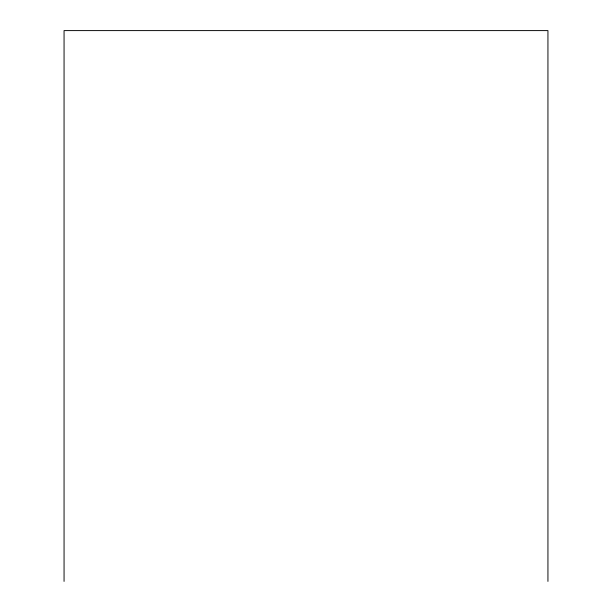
<?xml version="1.0" encoding="UTF-8"?>
<svg xmlns="http://www.w3.org/2000/svg" width="612" height="612" viewBox="0 0 612 612"><rect width="100%" height="100%" fill="white"/><g stroke="black" fill="none" stroke-linecap="round" stroke-linejoin="round"><path stroke-width="0.92" d="M547.939 581.4L547.939 30.6L64.061 30.6L64.061 581.4"/></g></svg>
